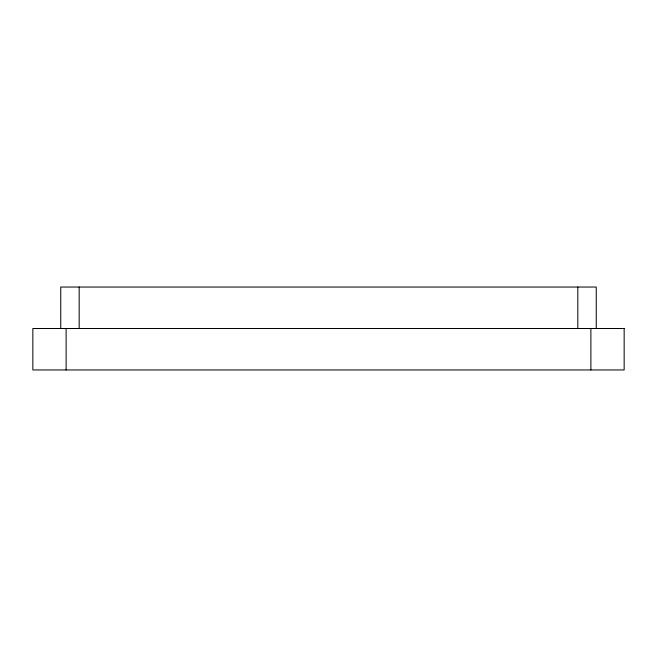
<?xml version="1.0" encoding="UTF-8"?>
<svg xmlns="http://www.w3.org/2000/svg" width="657" height="657" viewBox="0 0 657 657"><rect width="100%" height="100%" fill="white"/><g stroke="black" fill="none" stroke-linecap="round" stroke-linejoin="round"><path stroke-width="0.99" d="M596.252 328.5L596.252 287.043L60.748 287.043L60.748 328.5M590.889 328.5L590.889 369.957M577.823 287.043L577.823 328.5M79.177 287.043L79.177 328.5M66.111 328.5L66.111 369.957M624.15 328.5L32.85 328.5L32.85 369.957L624.15 369.957L624.15 328.5"/></g></svg>
